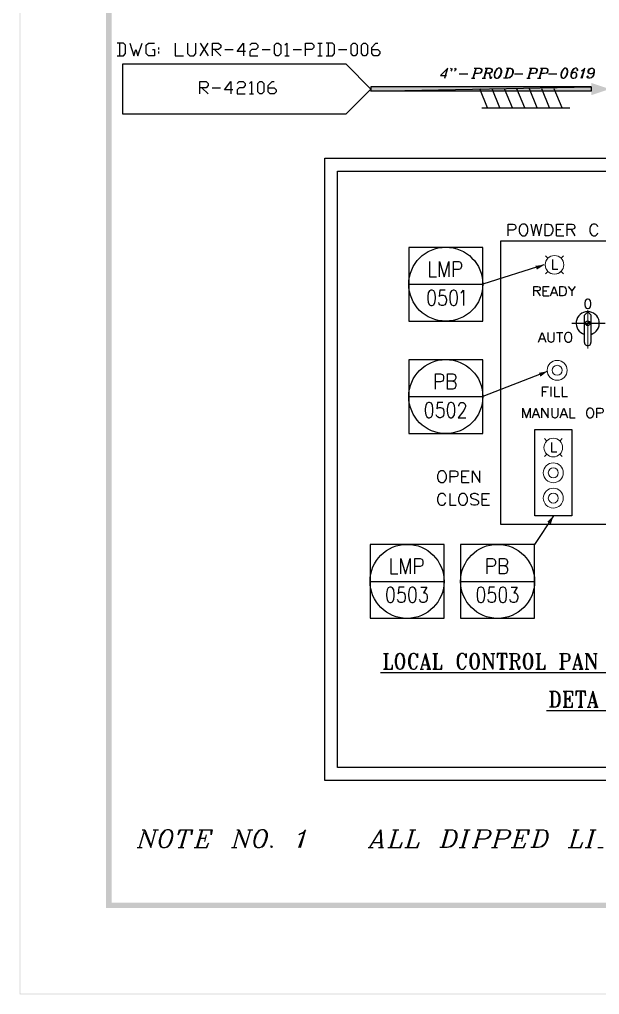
# Model space of a CAD drawing. Header units: inches. Extents: x 1 to 908, y 1 to 642.
# Drawn here: x 0.8 to 140.9, y 0.5 to 236.4 of the extents above; entities that cross this region are included whole.
import ezdxf

# ---------------------------------------------------------------- set-up
doc = ezdxf.new("R2010")
doc.units = ezdxf.units.IN
doc.header["$MEASUREMENT"] = 0
doc.layers.add('PDF_Geometry', color=7, linetype='Continuous')
doc.layers.add('PDF_Solid Fills', color=30, linetype='Continuous')

msp = doc.modelspace()

# ---------------------------------------------------------------- hatches: boundary and pattern name
at = {"layer": 'PDF_Solid Fills', "transparency": 33554559}
h = msp.add_hatch(color=7, dxfattribs=at)
h.paths.add_polyline_path([(0.96, 0.73), (0.96, 641.95), (0.77, 0.54)])
h.paths.add_polyline_path([(0.96, 641.95), (0.77, 0.54), (0.77, 642.15)])
h = msp.add_hatch(color=7, dxfattribs=at)
h.paths.add_polyline_path([(886.53, 21.48), (886.53, 22.77), (21.7, 21.48)])
h.paths.add_polyline_path([(886.53, 22.77), (21.7, 21.48), (23, 22.77)])
h.paths.add_polyline_path([(21.7, 21.48), (23, 22.77), (21.7, 621.21)])
h.paths.add_polyline_path([(23, 22.77), (21.7, 621.21), (23, 619.92)])
h.paths.add_polyline_path([(21.7, 621.21), (23, 619.92), (887.18, 621.21)])
h.paths.add_polyline_path([(23, 619.92), (887.18, 621.21), (885.89, 619.92)])
h.paths.add_polyline_path([(887.18, 621.21), (885.89, 619.92), (887.18, 22.12)])
h.paths.add_polyline_path([(885.89, 619.92), (887.18, 22.12), (885.89, 22.12)])
h = msp.add_hatch(color=256, dxfattribs=at)
h.paths.add_polyline_path([(85.68, 220.07), (85.68, 219.07), (138.94, 220.07)])
h.paths.add_polyline_path([(85.68, 219.07), (138.94, 220.07), (138.94, 219.07)])
h = msp.add_hatch(color=7, dxfattribs=at)
h.paths.add_polyline_path([(907.93, 0.73), (0.96, 0.73), (908.12, 0.54)])
h.paths.add_polyline_path([(0.96, 0.73), (908.12, 0.54), (0.77, 0.54)])

# ---------------------------------------------------------------- linework, layer by layer
at = {"layer": 'PDF_Geometry', "lineweight": 25}
for points in [[(24.39, 227.61), (25.88, 227.61), (26.4, 228.13), (26.4, 230.14), (25.88, 230.62), (24.39, 230.62)], [(24.91, 230.62), (24.91, 227.61)], [(27.4, 230.62), (28.4, 227.61), (28.89, 229.13), (29.4, 227.61), (30.38, 230.62)], [(32.9, 229.13), (33.39, 229.13), (33.39, 227.61), (31.9, 227.61), (31.38, 228.13), (31.38, 230.14), (31.9, 230.62), (33.39, 230.62)], [(34.39, 229.62), (34.39, 229.13)], [(38.4, 230.62), (38.4, 227.61), (40.41, 227.61)], [(41.38, 230.62), (41.38, 228.13), (41.9, 227.61), (42.9, 227.61), (43.38, 228.13), (43.38, 230.62)], [(44.39, 227.61), (46.39, 230.62)], [(44.39, 230.62), (46.39, 227.61)], [(47.4, 227.61), (47.4, 230.62), (48.89, 230.62), (49.4, 230.14), (49.4, 229.62), (48.89, 229.13), (47.4, 229.13)], [(47.88, 229.13), (49.4, 227.61)], [(50.41, 229.13), (52.38, 229.13)], [(55.39, 228.62), (53.38, 228.62), (54.9, 230.62), (54.9, 227.61)], [(56.39, 230.14), (56.88, 230.62), (57.88, 230.62), (58.4, 230.14), (58.4, 229.62), (57.88, 229.13), (56.88, 229.13), (56.39, 228.62), (56.39, 227.61), (58.4, 227.61)], [(59.4, 229.13), (61.38, 229.13)], [(62.9, 227.61), (62.38, 228.13), (62.38, 230.14), (62.9, 230.62), (63.38, 230.62), (63.9, 230.14), (63.9, 228.13), (63.38, 227.61), (62.9, 227.61)], [(64.9, 230.14), (65.39, 230.62), (65.39, 227.61)], [(66.88, 229.13), (68.88, 229.13)], [(69.89, 227.61), (69.89, 230.62), (71.38, 230.62), (71.89, 230.14), (71.89, 229.62), (71.38, 229.13), (69.89, 229.13)], [(72.9, 230.62), (73.9, 230.62)], [(73.38, 230.62), (73.38, 227.61)], [(74.9, 227.61), (76.39, 227.61), (76.88, 228.13), (76.88, 230.14), (76.39, 230.62), (74.9, 230.62)], [(75.39, 230.62), (75.39, 227.61)], [(77.88, 229.13), (79.89, 229.13)], [(81.41, 227.61), (80.89, 228.13), (80.89, 230.14), (81.41, 230.62), (81.89, 230.62), (82.38, 230.14), (82.38, 228.13), (81.89, 227.61), (81.41, 227.61)], [(83.9, 227.61), (83.38, 228.13), (83.38, 230.14), (83.9, 230.62), (84.39, 230.62), (84.9, 230.14), (84.9, 228.13), (84.39, 227.61), (83.9, 227.61)], [(85.91, 229.13), (87.39, 229.13), (87.88, 228.62), (87.88, 228.13), (87.39, 227.61), (86.39, 227.61), (85.91, 228.13), (85.91, 229.62), (86.88, 230.62), (87.39, 230.62)], [(34.39, 228.62), (34.39, 228.13)], [(64.9, 227.61), (65.91, 227.61)], [(72.9, 227.61), (73.9, 227.61)], [(103.57, 222.18), (104.25, 224.57), (102.54, 222.86), (103.93, 222.86)], [(104.16, 224.44), (103.48, 222.18)], [(105.29, 224.34), (104.97, 224.34), (105.19, 224.57), (105.29, 224.34), (105.19, 224.12), (104.97, 223.89)], [(106.23, 224.34), (105.87, 224.34), (106.1, 224.57), (106.23, 224.34), (106.1, 224.12), (105.87, 223.89)], [(111.02, 224.57), (110.34, 222.18)], [(111.11, 224.57), (110.44, 222.18)], [(110.66, 224.57), (112.05, 224.57), (112.38, 224.44), (112.51, 224.21), (112.51, 223.99), (112.38, 223.66), (112.15, 223.44), (111.7, 223.31), (110.79, 223.31)], [(112.05, 224.57), (112.28, 224.44), (112.38, 224.21), (112.38, 223.99), (112.28, 223.66), (112.05, 223.44), (111.7, 223.31)], [(113.64, 224.57), (112.96, 222.18)], [(113.77, 224.57), (113.06, 222.18)], [(113.28, 224.57), (114.54, 224.57), (114.9, 224.44), (115, 224.21), (115, 223.99), (114.9, 223.66), (114.77, 223.53), (114.45, 223.44), (113.41, 223.44)], [(114.54, 224.57), (114.77, 224.44), (114.9, 224.21), (114.9, 223.99), (114.77, 223.66), (114.67, 223.53), (114.45, 223.44)], [(116.49, 224.57), (116.16, 224.44), (115.94, 224.21), (115.71, 223.89), (115.58, 223.53), (115.48, 223.08), (115.48, 222.73), (115.58, 222.4), (115.71, 222.27), (115.94, 222.18), (116.26, 222.18), (116.62, 222.27), (116.84, 222.5), (117.07, 222.86), (117.2, 223.21), (117.3, 223.66), (117.3, 223.99), (117.2, 224.34), (117.07, 224.44), (116.84, 224.57), (116.49, 224.57), (116.26, 224.44), (116.03, 224.21), (115.81, 223.89), (115.71, 223.53), (115.58, 223.08), (115.58, 222.73), (115.71, 222.4), (115.94, 222.18)], [(116.26, 222.18), (116.49, 222.27), (116.71, 222.5), (116.94, 222.86), (117.07, 223.21), (117.2, 223.66), (117.2, 223.99), (117.07, 224.34), (116.84, 224.57)], [(118.43, 224.57), (119.46, 224.57), (119.82, 224.44), (119.92, 224.34), (120.05, 223.99), (120.05, 223.53), (119.92, 223.08), (119.69, 222.63), (119.46, 222.4), (119.24, 222.27), (118.78, 222.18), (117.75, 222.18)], [(118.78, 224.57), (118.1, 222.18)], [(118.91, 224.57), (118.2, 222.18)], [(119.46, 224.57), (119.69, 224.44), (119.82, 224.34), (119.92, 223.99), (119.92, 223.53), (119.82, 223.08), (119.59, 222.63), (119.37, 222.4), (119.14, 222.27), (118.78, 222.18)], [(124.38, 224.57), (123.7, 222.18)], [(124.51, 224.57), (123.8, 222.18)], [(124.03, 224.57), (125.42, 224.57), (125.74, 224.44), (125.87, 224.21), (125.87, 223.99), (125.74, 223.66), (125.52, 223.44), (125.06, 223.31), (124.16, 223.31)], [(125.42, 224.57), (125.64, 224.44), (125.74, 224.21), (125.74, 223.99), (125.64, 223.66), (125.42, 223.44), (125.06, 223.31)], [(127, 224.57), (126.32, 222.18)], [(127.13, 224.57), (126.45, 222.18)], [(126.68, 224.57), (128.04, 224.57), (128.4, 224.44), (128.49, 224.21), (128.49, 223.99), (128.4, 223.66), (128.17, 223.44), (127.68, 223.31), (126.78, 223.31)], [(128.04, 224.57), (128.27, 224.44), (128.4, 224.21), (128.4, 223.99), (128.27, 223.66), (128.04, 223.44), (127.68, 223.31)], [(132.6, 224.57), (132.28, 224.44), (132.05, 224.21), (131.83, 223.89), (131.7, 223.53), (131.6, 223.08), (131.6, 222.73), (131.7, 222.4), (131.83, 222.27), (132.05, 222.18), (132.28, 222.18), (132.6, 222.27), (132.83, 222.5), (133.06, 222.86), (133.18, 223.21), (133.31, 223.66), (133.31, 223.99), (133.18, 224.34), (133.06, 224.44), (132.83, 224.57), (132.6, 224.57), (132.38, 224.44), (132.15, 224.21), (131.92, 223.89), (131.83, 223.53), (131.7, 223.08), (131.7, 222.73), (131.83, 222.4), (132.05, 222.18)], [(132.28, 222.18), (132.51, 222.27), (132.73, 222.5), (132.96, 222.86), (133.06, 223.21), (133.18, 223.66), (133.18, 223.99), (133.06, 224.34), (132.83, 224.57)], [(135.58, 224.21), (135.48, 224.12), (135.58, 223.99), (135.71, 224.12), (135.71, 224.21), (135.58, 224.44), (135.35, 224.57), (135.03, 224.57), (134.67, 224.44), (134.45, 224.21), (134.22, 223.89), (134.09, 223.53), (133.99, 223.08), (133.99, 222.63), (134.09, 222.4), (134.22, 222.27), (134.45, 222.18), (134.77, 222.18), (135.13, 222.27), (135.35, 222.5), (135.48, 222.73), (135.48, 223.08), (135.35, 223.31), (135.26, 223.44), (135.03, 223.53), (134.67, 223.53), (134.45, 223.44), (134.22, 223.21), (134.09, 222.95)], [(135.03, 224.57), (134.77, 224.44), (134.54, 224.21), (134.32, 223.89), (134.22, 223.53), (134.09, 223.08), (134.09, 222.5), (134.22, 222.27)], [(136.49, 222.18), (137.42, 224.57)], [(136.71, 222.18), (137.42, 224.57), (137.07, 224.21), (136.71, 223.99), (136.49, 223.89)], [(137.2, 224.12), (136.61, 222.18)], [(137.29, 224.21), (136.84, 223.99)], [(139.59, 223.76), (139.46, 223.53), (139.24, 223.31), (139.01, 223.21), (138.69, 223.21), (138.43, 223.31), (138.33, 223.44), (138.2, 223.66), (138.2, 223.99), (138.33, 224.21), (138.56, 224.44), (138.91, 224.57), (139.24, 224.57), (139.46, 224.44), (139.59, 224.34), (139.69, 224.12), (139.69, 223.66), (139.59, 223.21), (139.46, 222.86), (139.24, 222.5), (139.01, 222.27), (138.69, 222.18), (138.33, 222.18), (138.1, 222.27), (137.97, 222.5), (137.97, 222.63), (138.1, 222.73), (138.2, 222.63), (138.1, 222.5)], [(138.43, 223.31), (138.33, 223.53), (138.33, 223.99), (138.43, 224.21), (138.69, 224.44), (138.91, 224.57)], [(139.46, 224.44), (139.59, 224.21), (139.59, 223.66), (139.46, 223.21), (139.37, 222.86), (139.14, 222.5), (138.91, 222.27)], [(107.01, 223.21), (109.08, 223.21)], [(109.98, 222.18), (110.79, 222.18)], [(112.6, 222.18), (113.41, 222.18)], [(113.99, 223.44), (114.22, 223.31), (114.32, 223.21), (114.45, 222.27), (114.54, 222.18), (114.77, 222.18), (114.9, 222.4), (114.9, 222.5)], [(114.32, 223.21), (114.54, 222.4), (114.67, 222.27), (114.77, 222.27), (114.9, 222.4)], [(120.37, 223.21), (122.44, 223.21)], [(123.35, 222.18), (124.16, 222.18)], [(125.97, 222.18), (126.78, 222.18)], [(128.62, 223.21), (130.66, 223.21)], [(134.77, 222.18), (135.03, 222.27), (135.26, 222.5), (135.35, 222.73), (135.35, 223.21)], [(44.32, 218.39), (44.32, 221.4), (45.84, 221.4), (46.33, 220.88), (46.33, 220.4), (45.84, 219.88), (44.32, 219.88)], [(44.84, 219.88), (46.33, 218.39)], [(47.33, 219.88), (49.34, 219.88)], [(52.35, 219.39), (50.34, 219.39), (51.83, 221.4), (51.83, 218.39)], [(53.35, 220.88), (53.84, 221.4), (54.84, 221.4), (55.33, 220.88), (55.33, 220.4), (54.84, 219.88), (53.84, 219.88), (53.35, 219.39), (53.35, 218.39), (55.33, 218.39)], [(56.33, 220.88), (56.85, 221.4), (56.85, 218.39)], [(58.85, 218.39), (58.33, 218.87), (58.33, 220.88), (58.85, 221.4), (59.34, 221.4), (59.82, 220.88), (59.82, 218.87), (59.34, 218.39), (58.85, 218.39)], [(60.83, 219.88), (62.35, 219.88), (62.83, 219.39), (62.83, 218.87), (62.35, 218.39), (61.34, 218.39), (60.83, 218.87), (60.83, 220.4), (61.83, 221.4), (62.35, 221.4)], [(56.33, 218.39), (57.33, 218.39)], [(74.55, 202.86), (203.08, 202.86), (203.08, 52.28), (74.55, 52.28), (74.55, 202.86)], [(199.98, 199.69), (199.98, 55.45), (77.65, 55.45), (77.65, 199.69), (199.98, 199.69)], [(118.85, 184.09), (118.85, 186.9), (120.05, 186.9), (120.43, 186.77), (120.56, 186.64), (120.73, 186.35), (120.73, 185.96), (120.56, 185.71), (120.43, 185.58), (120.05, 185.45), (118.85, 185.45)], [(122.31, 186.9), (122.05, 186.77), (121.79, 186.51), (121.63, 186.22), (121.5, 185.84), (121.5, 185.16), (121.63, 184.77), (121.79, 184.51), (122.05, 184.25), (122.31, 184.09), (122.86, 184.09), (123.12, 184.25), (123.38, 184.51), (123.51, 184.77), (123.64, 185.16), (123.64, 185.84), (123.51, 186.22), (123.38, 186.51), (123.12, 186.77), (122.86, 186.9), (122.31, 186.9)], [(124.32, 186.9), (124.97, 184.09), (125.64, 186.9), (126.32, 184.09), (126.97, 186.9)], [(127.78, 184.09), (127.78, 186.9), (128.72, 186.9), (129.11, 186.77), (129.37, 186.51), (129.53, 186.22), (129.66, 185.84), (129.66, 185.16), (129.53, 184.77), (129.37, 184.51), (129.11, 184.25), (128.72, 184.09), (127.78, 184.09)], [(130.56, 184.09), (130.56, 186.9), (132.31, 186.9)], [(133.12, 184.09), (133.12, 186.9), (134.32, 186.9), (134.71, 186.77), (134.84, 186.64), (134.96, 186.35), (134.96, 186.09), (134.84, 185.84), (134.71, 185.71), (134.32, 185.58), (133.12, 185.58)], [(140.56, 186.22), (140.43, 186.51), (140.17, 186.77), (139.92, 186.9), (139.37, 186.9), (139.11, 186.77), (138.85, 186.51), (138.72, 186.22), (138.59, 185.84), (138.59, 185.16), (138.72, 184.77), (138.85, 184.51), (139.11, 184.25), (139.37, 184.09), (139.92, 184.09), (140.17, 184.25), (140.43, 184.51), (140.56, 184.77)], [(130.56, 185.58), (131.63, 185.58)], [(130.56, 184.09), (132.31, 184.09)], [(134.06, 185.58), (134.96, 184.09)], [(117.04, 114.32), (159.14, 114.32), (159.14, 182.79), (117.04, 182.79), (117.04, 114.32)], [(99.89, 177.84), (99.89, 174.15), (101.57, 174.15)], [(102.28, 174.15), (102.28, 177.84), (103.38, 174.15), (104.51, 177.84), (104.51, 174.15)], [(105.65, 174.15), (105.65, 177.84), (106.91, 177.84), (107.33, 177.68), (107.46, 177.49), (107.62, 177.13), (107.62, 176.61), (107.46, 176.26), (107.33, 176.09), (106.91, 175.9), (105.65, 175.9)], [(127.52, 177), (112.73, 172.34)], [(129.59, 178.3), (129.59, 176), (130.89, 176)], [(100.21, 170.95), (99.82, 170.76), (99.56, 170.24), (99.43, 169.36), (99.43, 168.81), (99.56, 167.94), (99.82, 167.39), (100.21, 167.23), (100.5, 167.23), (100.89, 167.39), (101.15, 167.94), (101.28, 168.81), (101.28, 169.36), (101.15, 170.24), (100.89, 170.76), (100.5, 170.95), (100.21, 170.95)], [(103.67, 170.95), (102.35, 170.95), (102.22, 169.36), (102.35, 169.53), (102.73, 169.72), (103.15, 169.72), (103.54, 169.53), (103.8, 169.17), (103.93, 168.65), (103.93, 168.3), (103.8, 167.75), (103.54, 167.39), (103.15, 167.23), (102.73, 167.23), (102.35, 167.39), (102.22, 167.58), (102.09, 167.94)], [(105.55, 170.95), (105.13, 170.76), (104.87, 170.24), (104.74, 169.36), (104.74, 168.81), (104.87, 167.94), (105.13, 167.39), (105.55, 167.23), (105.81, 167.23), (106.2, 167.39), (106.45, 167.94), (106.58, 168.81), (106.58, 169.36), (106.45, 170.24), (106.2, 170.76), (105.81, 170.95), (105.55, 170.95)], [(107.39, 170.24), (107.65, 170.4), (108.07, 170.95), (108.07, 167.23)], [(125.06, 169.53), (125.06, 171.82), (126.03, 171.82), (126.36, 171.73), (126.49, 171.6), (126.58, 171.4), (126.58, 171.18), (126.49, 170.95), (126.36, 170.85), (126.03, 170.72), (125.06, 170.72)], [(125.81, 170.72), (126.58, 169.53)], [(127.36, 169.53), (127.36, 171.82), (128.75, 171.82)], [(127.36, 170.72), (128.2, 170.72)], [(129.07, 169.53), (129.95, 171.82), (130.82, 169.53)], [(129.4, 170.3), (130.5, 170.3)], [(131.37, 169.53), (131.37, 171.82), (132.15, 171.82), (132.47, 171.73), (132.67, 171.5), (132.8, 171.27), (132.89, 170.95), (132.89, 170.4), (132.8, 170.08), (132.67, 169.85), (132.47, 169.65), (132.15, 169.53), (131.37, 169.53)], [(133.35, 171.82), (134.22, 170.72), (134.22, 169.53)], [(135.06, 171.82), (134.22, 170.72)], [(127.36, 169.53), (128.75, 169.53)], [(138.01, 168.72), (137.68, 168.62), (137.46, 168.3), (137.36, 167.75), (137.36, 167.42), (137.46, 166.87), (137.68, 166.55), (138.01, 166.45), (138.23, 166.45), (138.56, 166.55), (138.78, 166.87), (138.88, 167.42), (138.88, 167.75), (138.78, 168.3), (138.56, 168.62), (138.23, 168.72), (138.01, 168.72)], [(137.29, 164.87), (138.1, 165.67), (138.91, 164.87)], [(137.29, 158.26), (137.29, 164.87)], [(137.65, 162.54), (138.46, 163.31)], [(137.78, 162.44), (138.56, 163.22)], [(138.91, 158.26), (138.91, 164.87)], [(126.19, 158.36), (127.07, 160.66), (127.94, 158.36)], [(128.49, 160.66), (128.49, 159.01), (128.59, 158.68), (128.82, 158.49), (129.14, 158.36), (129.37, 158.36), (129.69, 158.49), (129.92, 158.68), (130.01, 159.01), (130.01, 160.66)], [(130.56, 160.66), (132.08, 160.66)], [(131.31, 160.66), (131.31, 158.36)], [(133.18, 160.66), (132.96, 160.56), (132.73, 160.34), (132.63, 160.11), (132.51, 159.78), (132.51, 159.23), (132.63, 158.91), (132.73, 158.68), (132.96, 158.49), (133.18, 158.36), (133.61, 158.36), (133.83, 158.49), (134.06, 158.68), (134.16, 158.91), (134.25, 159.23), (134.25, 159.78), (134.16, 160.11), (134.06, 160.34), (133.83, 160.56), (133.61, 160.66), (133.18, 160.66)], [(126.52, 159.14), (127.62, 159.14)], [(128.3, 151.27), (112.73, 145.16)], [(101.28, 146.97), (101.28, 150.66), (102.54, 150.66), (102.96, 150.5), (103.12, 150.34), (103.25, 149.98), (103.25, 149.43), (103.12, 149.11), (102.96, 148.91), (102.54, 148.75), (101.28, 148.75)], [(105.52, 148.91), (105.94, 148.75), (106.07, 148.56), (106.2, 148.2), (106.2, 147.68), (106.07, 147.33), (105.94, 147.16), (105.52, 146.97), (104.22, 146.97), (104.22, 150.66), (105.52, 150.66), (105.94, 150.5), (106.07, 150.34), (106.2, 149.98), (106.2, 149.62), (106.07, 149.27), (105.94, 149.11), (105.52, 148.91), (104.22, 148.91)], [(127.2, 145.22), (127.2, 147.52), (128.62, 147.52)], [(127.2, 146.42), (128.07, 146.42)], [(129.17, 147.52), (129.17, 145.22)], [(130.05, 147.52), (130.05, 145.22), (131.34, 145.22)], [(131.89, 147.52), (131.89, 145.22), (133.18, 145.22)], [(99.63, 143.77), (99.24, 143.6), (98.95, 143.05), (98.82, 142.18), (98.82, 141.66), (98.95, 140.76), (99.24, 140.24), (99.63, 140.04), (99.89, 140.04), (100.31, 140.24), (100.57, 140.76), (100.69, 141.66), (100.69, 142.18), (100.57, 143.05), (100.31, 143.6), (99.89, 143.77), (99.63, 143.77)], [(103.09, 143.77), (101.76, 143.77), (101.63, 142.18), (101.76, 142.34), (102.15, 142.54), (102.54, 142.54), (102.96, 142.34), (103.22, 142.02), (103.35, 141.47), (103.35, 141.11), (103.22, 140.6), (102.96, 140.24), (102.54, 140.04), (102.15, 140.04), (101.76, 140.24), (101.63, 140.4), (101.47, 140.76)], [(104.93, 143.77), (104.55, 143.6), (104.29, 143.05), (104.16, 142.18), (104.16, 141.66), (104.29, 140.76), (104.55, 140.24), (104.93, 140.04), (105.19, 140.04), (105.61, 140.24), (105.87, 140.76), (106, 141.66), (106, 142.18), (105.87, 143.05), (105.61, 143.6), (105.19, 143.77), (104.93, 143.77)], [(106.94, 142.89), (106.94, 143.05), (107.07, 143.41), (107.2, 143.6), (107.46, 143.77), (108.01, 143.77), (108.27, 143.6), (108.4, 143.41), (108.53, 143.05), (108.53, 142.7), (108.4, 142.34), (108.14, 141.82), (106.81, 140.04), (108.66, 140.04)], [(122.44, 140.04), (122.44, 142.34), (123.31, 140.04), (124.19, 142.34), (124.19, 140.04)], [(124.74, 140.04), (125.58, 142.34), (126.45, 140.04)], [(127, 140.04), (127, 142.34), (128.52, 140.04), (128.52, 142.34)], [(129.4, 142.34), (129.4, 140.69), (129.53, 140.37), (129.72, 140.17), (130.05, 140.04), (130.27, 140.04), (130.6, 140.17), (130.82, 140.37), (130.92, 140.69), (130.92, 142.34)], [(131.47, 140.04), (132.34, 142.34), (133.22, 140.04)], [(133.77, 142.34), (133.77, 140.04), (135.06, 140.04)], [(138.46, 142.34), (138.23, 142.25), (138.01, 142.02), (137.91, 141.79), (137.78, 141.47), (137.78, 140.92), (137.91, 140.6), (138.01, 140.37), (138.23, 140.17), (138.46, 140.04), (138.88, 140.04), (139.11, 140.17), (139.33, 140.37), (139.43, 140.6), (139.53, 140.92), (139.53, 141.47), (139.43, 141.79), (139.33, 142.02), (139.11, 142.25), (138.88, 142.34), (138.46, 142.34)], [(140.3, 140.04), (140.3, 142.34), (141.27, 142.34), (141.6, 142.25), (141.73, 142.12), (141.82, 141.89), (141.82, 141.57), (141.73, 141.37), (141.6, 141.24), (141.27, 141.15), (140.3, 141.15)], [(125.06, 140.82), (126.13, 140.82)], [(131.79, 140.82), (132.89, 140.82)], [(125.32, 137.23), (134.25, 137.23), (134.25, 116.32), (125.32, 116.32), (125.32, 137.23)], [(129.3, 134.09), (129.3, 131.79), (130.6, 131.79)], [(102.6, 127.2), (102.35, 127.07), (102.05, 126.81), (101.92, 126.52), (101.8, 126.13), (101.8, 125.45), (101.92, 125.06), (102.05, 124.8), (102.35, 124.54), (102.6, 124.38), (103.12, 124.38), (103.38, 124.54), (103.67, 124.8), (103.8, 125.06), (103.93, 125.45), (103.93, 126.13), (103.8, 126.52), (103.67, 126.81), (103.38, 127.07), (103.12, 127.2), (102.6, 127.2)], [(104.87, 124.38), (104.87, 127.2), (106.07, 127.2), (106.45, 127.07), (106.58, 126.94), (106.71, 126.68), (106.71, 126.26), (106.58, 126), (106.45, 125.87), (106.07, 125.74), (104.87, 125.74)], [(107.65, 124.38), (107.65, 127.2), (109.4, 127.2)], [(107.65, 125.87), (108.72, 125.87)], [(110.21, 124.38), (110.21, 127.2), (112.05, 124.38), (112.05, 127.2)], [(107.65, 124.38), (109.4, 124.38)], [(103.8, 121.02), (103.67, 121.31), (103.38, 121.57), (103.12, 121.7), (102.6, 121.7), (102.35, 121.57), (102.05, 121.31), (101.92, 121.02), (101.8, 120.63), (101.8, 119.95), (101.92, 119.56), (102.05, 119.3), (102.35, 119.01), (102.6, 118.88), (103.12, 118.88), (103.38, 119.01), (103.67, 119.3), (103.8, 119.56)], [(104.74, 121.7), (104.74, 118.88), (106.33, 118.88)], [(107.65, 121.7), (107.39, 121.57), (107.13, 121.31), (107.01, 121.02), (106.88, 120.63), (106.88, 119.95), (107.01, 119.56), (107.13, 119.3), (107.39, 119.01), (107.65, 118.88), (108.2, 118.88), (108.46, 119.01), (108.72, 119.3), (108.85, 119.56), (109.01, 119.95), (109.01, 120.63), (108.85, 121.02), (108.72, 121.31), (108.46, 121.57), (108.2, 121.7), (107.65, 121.7)], [(111.66, 121.31), (111.41, 121.57), (110.99, 121.7), (110.47, 121.7), (110.05, 121.57), (109.79, 121.31), (109.79, 121.02), (109.92, 120.76), (110.05, 120.63), (110.34, 120.5), (111.11, 120.24), (111.41, 120.08), (111.54, 119.95), (111.66, 119.69), (111.66, 119.3), (111.41, 119.01), (110.99, 118.88), (110.47, 118.88), (110.05, 119.01), (109.79, 119.3)], [(112.6, 118.88), (112.6, 121.7), (114.32, 121.7)], [(112.6, 120.37), (113.67, 120.37)], [(112.6, 118.88), (114.32, 118.88)], [(129.79, 116.32), (125.26, 109.4)], [(90.53, 106), (90.53, 102.31), (92.22, 102.31)], [(92.93, 102.31), (92.93, 106), (94.06, 102.31), (95.16, 106), (95.16, 102.31)], [(96.29, 102.31), (96.29, 106), (97.56, 106), (97.98, 105.81), (98.14, 105.65), (98.27, 105.29), (98.27, 104.77), (98.14, 104.42), (97.98, 104.22), (97.56, 104.06), (96.29, 104.06)], [(113.8, 102.31), (113.8, 106), (115.06, 106), (115.48, 105.81), (115.61, 105.65), (115.77, 105.29), (115.77, 104.77), (115.61, 104.42), (115.48, 104.22), (115.06, 104.06), (113.8, 104.06)], [(118.01, 104.22), (118.43, 104.06), (118.56, 103.9), (118.72, 103.54), (118.72, 102.99), (118.56, 102.67), (118.43, 102.47), (118.01, 102.31), (116.75, 102.31), (116.75, 106), (118.01, 106), (118.43, 105.81), (118.56, 105.65), (118.72, 105.29), (118.72, 104.93), (118.56, 104.58), (118.43, 104.42), (118.01, 104.22), (116.75, 104.22)], [(90.27, 99.08), (89.89, 98.91), (89.63, 98.4), (89.5, 97.49), (89.5, 96.97), (89.63, 96.07), (89.89, 95.55), (90.27, 95.39), (90.57, 95.39), (90.95, 95.55), (91.21, 96.07), (91.34, 96.97), (91.34, 97.49), (91.21, 98.4), (90.95, 98.91), (90.57, 99.08), (90.27, 99.08)], [(93.74, 99.08), (92.41, 99.08), (92.28, 97.49), (92.41, 97.69), (92.8, 97.85), (93.22, 97.85), (93.61, 97.69), (93.87, 97.33), (94, 96.78), (94, 96.42), (93.87, 95.91), (93.61, 95.55), (93.22, 95.39), (92.8, 95.39), (92.41, 95.55), (92.28, 95.74), (92.15, 96.07)], [(95.58, 99.08), (95.19, 98.91), (94.93, 98.4), (94.81, 97.49), (94.81, 96.97), (94.93, 96.07), (95.19, 95.55), (95.58, 95.39), (95.87, 95.39), (96.26, 95.55), (96.52, 96.07), (96.65, 96.97), (96.65, 97.49), (96.52, 98.4), (96.26, 98.91), (95.87, 99.08), (95.58, 99.08)], [(97.72, 99.08), (99.17, 99.08), (98.4, 97.69), (98.79, 97.69), (99.04, 97.49), (99.17, 97.33), (99.3, 96.78), (99.3, 96.42), (99.17, 95.91), (98.91, 95.55), (98.53, 95.39), (98.11, 95.39), (97.72, 95.55), (97.59, 95.74), (97.46, 96.07)], [(112.15, 99.08), (111.73, 98.91), (111.47, 98.4), (111.34, 97.49), (111.34, 96.97), (111.47, 96.07), (111.73, 95.55), (112.15, 95.39), (112.41, 95.39), (112.8, 95.55), (113.06, 96.07), (113.19, 96.97), (113.19, 97.49), (113.06, 98.4), (112.8, 98.91), (112.41, 99.08), (112.15, 99.08)], [(115.58, 99.08), (114.25, 99.08), (114.12, 97.49), (114.25, 97.69), (114.64, 97.85), (115.06, 97.85), (115.45, 97.69), (115.71, 97.33), (115.84, 96.78), (115.84, 96.42), (115.71, 95.91), (115.45, 95.55), (115.06, 95.39), (114.64, 95.39), (114.25, 95.55), (114.12, 95.74), (113.99, 96.07)], [(117.46, 99.08), (117.04, 98.91), (116.78, 98.4), (116.65, 97.49), (116.65, 96.97), (116.78, 96.07), (117.04, 95.55), (117.46, 95.39), (117.72, 95.39), (118.1, 95.55), (118.36, 96.07), (118.49, 96.97), (118.49, 97.49), (118.36, 98.4), (118.1, 98.91), (117.72, 99.08), (117.46, 99.08)], [(119.56, 99.08), (121.02, 99.08), (120.24, 97.69), (120.63, 97.69), (120.89, 97.49), (121.02, 97.33), (121.18, 96.78), (121.18, 96.42), (121.02, 95.91), (120.76, 95.55), (120.37, 95.39), (119.98, 95.39), (119.56, 95.55), (119.43, 95.74), (119.3, 96.07)], [(88.75, 83.06), (89.92, 83.06)], [(88.92, 83.06), (89.21, 82.9)], [(89.05, 83.06), (89.21, 82.7)], [(89.21, 83.06), (89.21, 79.21)], [(89.34, 82.9), (89.34, 79.4)], [(89.5, 83.06), (89.5, 79.21)], [(89.63, 83.06), (89.5, 82.7)], [(89.79, 83.06), (89.5, 82.9)], [(92.57, 83.06), (92.12, 82.9), (91.83, 82.51), (91.7, 82.15), (91.54, 81.41), (91.54, 80.86), (91.7, 80.15), (91.83, 79.76), (92.12, 79.4), (92.57, 79.21), (92.86, 79.21), (93.32, 79.4), (93.61, 79.76), (93.74, 80.15), (93.9, 80.86), (93.9, 81.41), (93.74, 82.15), (93.61, 82.51), (93.32, 82.9), (92.86, 83.06), (92.57, 83.06)], [(92.57, 83.06), (92.28, 82.9), (91.99, 82.35), (91.83, 81.6), (91.83, 80.7), (91.99, 79.95), (92.28, 79.4), (92.57, 79.21)], [(92.86, 79.21), (93.15, 79.4), (93.45, 79.95), (93.61, 80.7), (93.61, 81.6), (93.45, 82.35), (93.15, 82.9), (92.86, 83.06)], [(96.81, 82.51), (96.97, 83.06), (96.97, 81.96), (96.81, 82.51), (96.52, 82.9), (96.23, 83.06), (95.81, 83.06), (95.36, 82.9), (95.06, 82.51), (94.93, 82.15), (94.77, 81.6), (94.77, 80.7), (94.93, 80.15), (95.06, 79.76), (95.36, 79.4), (95.81, 79.21), (96.23, 79.21), (96.52, 79.4), (96.81, 79.76), (96.97, 80.15)], [(95.81, 83.06), (95.52, 82.9), (95.23, 82.35), (95.06, 81.6), (95.06, 80.7), (95.23, 79.95), (95.52, 79.4), (95.81, 79.21)], [(98.88, 83.06), (97.85, 79.4)], [(98.88, 83.06), (99.92, 79.21)], [(100.63, 83.06), (101.83, 83.06)], [(100.79, 83.06), (101.08, 82.9)], [(100.92, 83.06), (101.08, 82.7)], [(101.08, 83.06), (101.08, 79.21)], [(101.21, 82.9), (101.21, 79.4)], [(101.37, 83.06), (101.37, 79.21)], [(101.5, 83.06), (101.37, 82.7)], [(101.67, 83.06), (101.37, 82.9)], [(108.56, 82.51), (108.72, 83.06), (108.72, 81.96), (108.56, 82.51), (108.27, 82.9), (107.98, 83.06), (107.52, 83.06), (107.1, 82.9), (106.81, 82.51), (106.65, 82.15), (106.52, 81.6), (106.52, 80.7), (106.65, 80.15), (106.81, 79.76), (107.1, 79.4), (107.52, 79.21), (107.98, 79.21), (108.27, 79.4), (108.56, 79.76), (108.72, 80.15)], [(107.52, 83.06), (107.23, 82.9), (106.94, 82.35), (106.81, 81.6), (106.81, 80.7), (106.94, 79.95), (107.23, 79.4), (107.52, 79.21)], [(110.6, 83.06), (110.18, 82.9), (109.89, 82.51), (109.72, 82.15), (109.59, 81.41), (109.59, 80.86), (109.72, 80.15), (109.89, 79.76), (110.18, 79.4), (110.6, 79.21), (110.92, 79.21), (111.34, 79.4), (111.63, 79.76), (111.79, 80.15), (111.92, 80.86), (111.92, 81.41), (111.79, 82.15), (111.63, 82.51), (111.34, 82.9), (110.92, 83.06), (110.6, 83.06)], [(110.6, 83.06), (110.31, 82.9), (110.01, 82.35), (109.89, 81.6), (109.89, 80.7), (110.01, 79.95), (110.31, 79.4), (110.6, 79.21)], [(110.92, 79.21), (111.21, 79.4), (111.5, 79.95), (111.63, 80.7), (111.63, 81.6), (111.5, 82.35), (111.21, 82.9), (110.92, 83.06)], [(112.67, 83.06), (113.41, 83.06)], [(112.8, 83.06), (113.12, 82.9)], [(113.12, 79.4), (113.12, 83.06), (115.16, 79.21)], [(113.25, 83.06), (115, 79.76)], [(113.41, 83.06), (115.16, 79.76)], [(114.71, 83.06), (115.61, 83.06)], [(114.87, 83.06), (115.16, 82.9), (115.45, 83.06)], [(115.16, 82.9), (115.16, 79.21)], [(116.2, 83.06), (116.2, 81.96)], [(118.53, 81.96), (118.53, 83.06), (116.2, 83.06)], [(116.32, 83.06), (116.2, 81.96)], [(116.49, 83.06), (116.2, 82.51)], [(116.62, 83.06), (116.2, 82.7)], [(116.91, 83.06), (116.2, 82.9)], [(117.2, 83.06), (117.2, 79.21)], [(117.36, 82.9), (117.36, 79.4)], [(117.52, 83.06), (117.52, 79.21)], [(117.81, 83.06), (118.53, 82.9)], [(118.1, 83.06), (118.53, 82.7)], [(118.23, 83.06), (118.53, 82.51)], [(118.4, 83.06), (118.53, 81.96)], [(119.11, 83.06), (120.89, 83.06), (121.31, 82.9), (121.47, 82.7), (121.6, 82.35), (121.6, 81.96), (121.47, 81.6), (121.31, 81.41), (120.89, 81.25), (119.85, 81.25)], [(119.27, 83.06), (119.56, 82.9)], [(119.4, 83.06), (119.56, 82.7)], [(119.56, 83.06), (119.56, 79.21)], [(119.69, 82.9), (119.69, 79.4)], [(119.85, 83.06), (119.85, 79.21)], [(120.01, 83.06), (119.85, 82.7)], [(120.14, 83.06), (119.85, 82.9)], [(120.89, 83.06), (121.18, 82.9), (121.31, 82.51), (121.31, 81.8), (121.18, 81.41), (120.89, 81.25)], [(121.31, 82.7), (121.47, 82.35), (121.47, 81.96), (121.31, 81.6)], [(123.51, 83.06), (123.09, 82.9), (122.8, 82.51), (122.64, 82.15), (122.51, 81.41), (122.51, 80.86), (122.64, 80.15), (122.8, 79.76), (123.09, 79.4), (123.51, 79.21), (123.8, 79.21), (124.25, 79.4), (124.54, 79.76), (124.71, 80.15), (124.84, 80.86), (124.84, 81.41), (124.71, 82.15), (124.54, 82.51), (124.25, 82.9), (123.8, 83.06), (123.51, 83.06)], [(123.51, 83.06), (123.22, 82.9), (122.93, 82.35), (122.8, 81.6), (122.8, 80.7), (122.93, 79.95), (123.22, 79.4), (123.51, 79.21)], [(123.8, 79.21), (124.09, 79.4), (124.41, 79.95), (124.54, 80.7), (124.54, 81.6), (124.41, 82.35), (124.09, 82.9), (123.8, 83.06)], [(125.58, 83.06), (126.74, 83.06)], [(125.71, 83.06), (126, 82.9)], [(125.87, 83.06), (126, 82.7)], [(126, 83.06), (126, 79.21)], [(126.16, 82.9), (126.16, 79.4)], [(126.29, 83.06), (126.29, 79.21)], [(126.45, 83.06), (126.29, 82.7)], [(126.62, 83.06), (126.29, 82.9)], [(131.31, 83.06), (133.06, 83.06), (133.51, 82.9), (133.64, 82.7), (133.8, 82.35), (133.8, 81.8), (133.64, 81.41), (133.51, 81.25), (133.06, 81.05), (132.02, 81.05)], [(131.44, 83.06), (131.73, 82.9)], [(131.6, 83.06), (131.73, 82.7)], [(131.73, 83.06), (131.73, 79.21)], [(131.89, 82.9), (131.89, 79.4)], [(132.02, 83.06), (132.02, 79.21)], [(132.18, 83.06), (132.02, 82.7)], [(132.31, 83.06), (132.02, 82.9)], [(133.06, 83.06), (133.35, 82.9), (133.51, 82.51), (133.51, 81.6), (133.35, 81.25), (133.06, 81.05)], [(133.51, 82.7), (133.64, 82.35), (133.64, 81.8), (133.51, 81.41)], [(135.71, 83.06), (134.67, 79.4)], [(135.71, 83.06), (136.71, 79.21)], [(137.46, 83.06), (138.2, 83.06)], [(137.59, 83.06), (137.91, 82.9)], [(137.91, 79.4), (137.91, 83.06), (139.95, 79.21)], [(138.04, 83.06), (139.79, 79.76)], [(138.2, 83.06), (139.95, 79.76)], [(139.49, 83.06), (140.4, 83.06)], [(139.66, 83.06), (139.95, 82.9), (140.24, 83.06)], [(139.95, 82.9), (139.95, 79.21)], [(88.75, 79.21), (90.95, 79.21), (90.95, 80.31)], [(90.82, 79.21), (90.95, 80.31)], [(91.99, 82.51), (91.83, 82.15), (91.7, 81.6), (91.7, 80.7), (91.83, 80.15), (91.99, 79.76)], [(93.45, 79.76), (93.61, 80.15), (93.74, 80.7), (93.74, 81.6), (93.61, 82.15), (93.45, 82.51)], [(95.23, 82.51), (95.06, 82.15), (94.93, 81.6), (94.93, 80.7), (95.06, 80.15), (95.23, 79.76)], [(98.14, 80.31), (99.47, 80.31)], [(98.72, 82.51), (99.63, 79.21)], [(98.88, 82.51), (99.76, 79.21)], [(100.63, 79.21), (102.83, 79.21), (102.83, 80.31)], [(102.7, 79.21), (102.83, 80.31)], [(106.94, 82.51), (106.81, 82.15), (106.65, 81.6), (106.65, 80.7), (106.81, 80.15), (106.94, 79.76)], [(110.01, 82.51), (109.89, 82.15), (109.72, 81.6), (109.72, 80.7), (109.89, 80.15), (110.01, 79.76)], [(111.5, 79.76), (111.63, 80.15), (111.79, 80.7), (111.79, 81.6), (111.63, 82.15), (111.5, 82.51)], [(120.43, 81.25), (120.73, 81.05), (120.89, 80.7), (121.18, 79.6), (121.31, 79.21), (121.6, 79.21), (121.76, 79.6), (121.76, 79.95)], [(120.73, 81.05), (120.89, 80.86), (121.31, 79.76), (121.47, 79.6), (121.6, 79.6), (121.76, 79.76)], [(122.93, 82.51), (122.8, 82.15), (122.64, 81.6), (122.64, 80.7), (122.8, 80.15), (122.93, 79.76)], [(124.41, 79.76), (124.54, 80.15), (124.71, 80.7), (124.71, 81.6), (124.54, 82.15), (124.41, 82.51)], [(125.58, 79.21), (127.78, 79.21), (127.78, 80.31)], [(127.62, 79.21), (127.78, 80.31)], [(134.96, 80.31), (136.29, 80.31)], [(135.55, 82.51), (136.42, 79.21)], [(135.71, 82.51), (136.58, 79.21)], [(88.01, 78.43), (190.82, 78.43)], [(89.21, 79.4), (88.92, 79.21)], [(89.21, 79.6), (89.05, 79.21)], [(89.5, 79.6), (89.63, 79.21)], [(89.5, 79.4), (89.79, 79.21)], [(90.21, 79.21), (90.95, 79.4)], [(90.53, 79.21), (90.95, 79.6)], [(90.66, 79.21), (90.95, 79.76)], [(97.56, 79.21), (98.43, 79.21)], [(97.72, 79.21), (97.85, 79.4), (98.14, 79.21)], [(99.17, 79.21), (100.21, 79.21)], [(99.63, 79.4), (99.3, 79.21)], [(99.63, 79.6), (99.47, 79.21)], [(99.76, 79.6), (100.05, 79.21)], [(101.08, 79.4), (100.79, 79.21)], [(101.08, 79.6), (100.92, 79.21)], [(101.37, 79.6), (101.5, 79.21)], [(101.37, 79.4), (101.67, 79.21)], [(102.12, 79.21), (102.83, 79.4)], [(102.41, 79.21), (102.83, 79.6)], [(102.54, 79.21), (102.83, 79.76)], [(112.67, 79.21), (113.54, 79.21)], [(112.8, 79.21), (113.12, 79.4), (113.41, 79.21)], [(116.78, 79.21), (117.94, 79.21)], [(117.2, 79.4), (116.91, 79.21)], [(117.2, 79.6), (117.07, 79.21)], [(117.52, 79.6), (117.65, 79.21)], [(117.52, 79.4), (117.81, 79.21)], [(119.11, 79.21), (120.31, 79.21)], [(119.56, 79.4), (119.27, 79.21)], [(119.56, 79.6), (119.4, 79.21)], [(119.85, 79.6), (120.01, 79.21)], [(119.85, 79.4), (120.14, 79.21)], [(121.18, 79.95), (121.31, 79.6), (121.47, 79.4), (121.6, 79.4)], [(126, 79.4), (125.71, 79.21)], [(126, 79.6), (125.87, 79.21)], [(126.29, 79.6), (126.45, 79.21)], [(126.29, 79.4), (126.62, 79.21)], [(127.04, 79.21), (127.78, 79.4)], [(127.33, 79.21), (127.78, 79.6)], [(127.49, 79.21), (127.78, 79.76)], [(131.31, 79.21), (132.47, 79.21)], [(131.73, 79.4), (131.44, 79.21)], [(131.73, 79.6), (131.6, 79.21)], [(132.02, 79.6), (132.18, 79.21)], [(132.02, 79.4), (132.31, 79.21)], [(134.38, 79.21), (135.26, 79.21)], [(134.51, 79.21), (134.67, 79.4), (134.96, 79.21)], [(136, 79.21), (137, 79.21)], [(136.42, 79.4), (136.13, 79.21)], [(136.42, 79.6), (136.29, 79.21)], [(136.58, 79.6), (136.87, 79.21)], [(137.46, 79.21), (138.33, 79.21)], [(137.59, 79.21), (137.91, 79.4), (138.2, 79.21)], [(128.88, 73.9), (130.34, 73.9), (130.79, 73.71), (131.08, 73.35), (131.24, 72.96), (131.37, 72.41), (131.37, 71.51), (131.24, 70.96), (131.08, 70.6), (130.79, 70.21), (130.34, 70.05), (128.88, 70.05)], [(129.04, 73.9), (129.33, 73.71)], [(129.17, 73.9), (129.33, 73.51)], [(129.33, 73.9), (129.33, 70.05)], [(129.46, 73.71), (129.46, 70.21)], [(129.62, 73.9), (129.62, 70.05)], [(129.75, 73.9), (129.62, 73.51)], [(129.92, 73.9), (129.62, 73.71)], [(130.34, 73.9), (130.63, 73.71), (130.95, 73.16), (131.08, 72.41), (131.08, 71.51), (130.95, 70.76), (130.63, 70.21), (130.34, 70.05)], [(130.95, 73.35), (131.08, 72.96), (131.24, 72.41), (131.24, 71.51), (131.08, 70.96), (130.95, 70.6)], [(132.12, 73.9), (134.45, 73.9), (134.45, 72.8)], [(132.25, 73.9), (132.54, 73.71)], [(132.41, 73.9), (132.54, 73.51)], [(132.54, 73.9), (132.54, 70.05)], [(132.7, 73.71), (132.7, 70.21)], [(132.83, 73.9), (132.83, 70.05)], [(132.99, 73.9), (132.83, 73.51)], [(133.15, 73.9), (132.83, 73.71)], [(133.73, 73.9), (134.45, 73.71)], [(134.03, 73.9), (134.45, 73.51)], [(134.16, 73.9), (134.45, 73.35)], [(134.32, 73.9), (134.45, 72.8)], [(135.19, 73.9), (135.19, 72.8)], [(137.55, 72.8), (137.55, 73.9), (135.19, 73.9)], [(135.35, 73.9), (135.19, 72.8)], [(135.48, 73.9), (135.19, 73.35)], [(135.64, 73.9), (135.19, 73.51)], [(135.94, 73.9), (135.19, 73.71)], [(136.23, 73.9), (136.23, 70.05)], [(136.36, 73.71), (136.36, 70.21)], [(136.52, 73.9), (136.52, 70.05)], [(136.81, 73.9), (137.55, 73.71)], [(137.1, 73.9), (137.55, 73.51)], [(137.23, 73.9), (137.55, 73.35)], [(137.39, 73.9), (137.55, 72.8)], [(139.3, 73.9), (138.27, 70.21)], [(139.14, 73.35), (140.04, 70.05)], [(139.3, 73.9), (140.34, 70.05)], [(139.3, 73.35), (140.17, 70.05)], [(132.12, 70.05), (134.45, 70.05), (134.45, 71.15)], [(132.83, 72.06), (133.73, 72.06)], [(133.73, 72.25), (133.15, 72.06), (133.73, 71.86)], [(133.73, 72.41), (133.44, 72.06), (133.73, 71.7)], [(133.73, 72.8), (133.57, 72.06), (133.73, 71.31)], [(133.73, 72.8), (133.73, 71.31)], [(134.32, 70.05), (134.45, 71.15)], [(138.56, 71.15), (139.88, 71.15)], [(128.14, 69.27), (150.72, 69.27)], [(129.33, 70.21), (129.04, 70.05)], [(129.33, 70.41), (129.17, 70.05)], [(129.62, 70.41), (129.75, 70.05)], [(129.62, 70.21), (129.92, 70.05)], [(132.54, 70.21), (132.25, 70.05)], [(132.54, 70.41), (132.41, 70.05)], [(132.83, 70.41), (132.99, 70.05)], [(132.83, 70.21), (133.15, 70.05)], [(133.73, 70.05), (134.45, 70.21)], [(134.03, 70.05), (134.45, 70.41)], [(134.16, 70.05), (134.45, 70.6)], [(135.77, 70.05), (136.94, 70.05)], [(136.23, 70.21), (135.94, 70.05)], [(136.23, 70.41), (136.06, 70.05)], [(136.52, 70.41), (136.65, 70.05)], [(136.52, 70.21), (136.81, 70.05)], [(137.97, 70.05), (138.85, 70.05)], [(138.14, 70.05), (138.27, 70.21), (138.56, 70.05)], [(139.59, 70.05), (140.63, 70.05)], [(140.04, 70.21), (139.72, 70.05)], [(140.04, 70.41), (139.88, 70.05)], [(140.17, 70.41), (140.47, 70.05)], [(29.79, 36.07), (31.06, 40.41), (32.48, 36.69)], [(30.44, 40.41), (31.06, 40.41)], [(31.06, 39.76), (32.48, 36.07), (33.71, 40.41)], [(33.09, 40.41), (34.32, 40.41)], [(36.39, 40.41), (35.78, 40.18), (35.36, 39.76), (34.94, 39.15), (34.74, 38.53), (34.55, 37.72), (34.55, 37.11), (34.74, 36.49), (34.94, 36.27), (35.36, 36.07), (35.97, 36.07), (36.59, 36.27), (37.01, 36.69), (37.43, 37.3), (37.62, 37.92), (37.82, 38.76), (37.82, 39.37), (37.62, 39.99), (37.43, 40.18), (37.01, 40.41), (36.39, 40.41), (35.97, 40.18), (35.55, 39.76), (35.16, 39.15), (34.94, 38.53), (34.74, 37.72), (34.74, 37.11), (34.94, 36.49), (35.36, 36.07)], [(35.97, 36.07), (36.39, 36.27), (36.82, 36.69), (37.2, 37.3), (37.43, 37.92), (37.62, 38.76), (37.62, 39.37), (37.43, 39.99), (37.01, 40.41)], [(39.7, 40.41), (39.08, 39.15), (39.47, 40.41), (42.58, 40.41), (42.35, 39.15), (42.35, 40.41)], [(40.93, 40.41), (39.7, 36.07)], [(41.12, 40.41), (39.89, 36.07)], [(44.84, 40.41), (43.58, 36.07)], [(45.03, 40.41), (43.81, 36.07)], [(44.19, 40.41), (47.3, 40.41), (47.07, 39.15), (47.07, 40.41)], [(52.64, 36.07), (53.87, 40.41), (55.33, 36.69)], [(53.25, 40.41), (53.87, 40.41)], [(53.87, 39.76), (55.33, 36.07), (56.56, 40.41)], [(55.94, 40.41), (57.17, 40.41)], [(59.24, 40.41), (58.59, 40.18), (58.21, 39.76), (57.78, 39.15), (57.59, 38.53), (57.36, 37.72), (57.36, 37.11), (57.59, 36.49), (57.78, 36.27), (58.21, 36.07), (58.82, 36.07), (59.44, 36.27), (59.86, 36.69), (60.24, 37.3), (60.47, 37.92), (60.66, 38.76), (60.66, 39.37), (60.47, 39.99), (60.24, 40.18), (59.86, 40.41), (59.24, 40.41), (58.82, 40.18), (58.4, 39.76), (57.98, 39.15), (57.78, 38.53), (57.59, 37.72), (57.59, 37.11), (57.78, 36.49), (58.21, 36.07)], [(58.82, 36.07), (59.24, 36.27), (59.63, 36.69), (60.05, 37.3), (60.24, 37.92), (60.47, 38.76), (60.47, 39.37), (60.24, 39.99), (59.86, 40.41)], [(68.27, 36.07), (69.92, 40.41)], [(68.69, 36.07), (69.92, 40.41), (69.31, 39.76), (68.69, 39.37), (68.27, 39.15)], [(85.45, 36.07), (88.11, 40.41), (88.33, 36.07)], [(91.6, 40.41), (90.37, 36.07)], [(91.83, 40.41), (90.6, 36.07)], [(90.99, 40.41), (92.44, 40.41)], [(95.74, 40.41), (94.48, 36.07)], [(95.94, 40.41), (94.71, 36.07)], [(95.13, 40.41), (96.55, 40.41)], [(103.54, 40.41), (105.39, 40.41), (106, 40.18), (106.23, 39.99), (106.42, 39.37), (106.42, 38.53), (106.23, 37.72), (105.81, 36.88), (105.39, 36.49), (105, 36.27), (104.16, 36.07), (102.31, 36.07)], [(104.16, 40.41), (102.93, 36.07)], [(104.38, 40.41), (103.12, 36.07)], [(105.39, 40.41), (105.81, 40.18), (106, 39.99), (106.23, 39.37), (106.23, 38.53), (106, 37.72), (105.61, 36.88), (105.19, 36.49), (104.77, 36.27), (104.16, 36.07)], [(108.88, 40.41), (107.65, 36.07)], [(109.11, 40.41), (107.88, 36.07)], [(108.27, 40.41), (109.72, 40.41)], [(111.99, 40.41), (110.76, 36.07)], [(112.18, 40.41), (110.95, 36.07)], [(111.37, 40.41), (113.83, 40.41), (114.45, 40.18), (114.64, 39.76), (114.64, 39.37), (114.45, 38.76), (114.03, 38.34), (113.22, 38.14), (111.57, 38.14)], [(113.83, 40.41), (114.25, 40.18), (114.45, 39.76), (114.45, 39.37), (114.25, 38.76), (113.83, 38.34), (113.22, 38.14)], [(116.71, 40.41), (115.48, 36.07)], [(116.91, 40.41), (115.68, 36.07)], [(116.1, 40.41), (118.56, 40.41), (119.17, 40.18), (119.4, 39.76), (119.4, 39.37), (119.17, 38.76), (118.78, 38.34), (117.94, 38.14), (116.29, 38.14)], [(118.56, 40.41), (118.98, 40.18), (119.17, 39.76), (119.17, 39.37), (118.98, 38.76), (118.56, 38.34), (117.94, 38.14)], [(121.44, 40.41), (120.21, 36.07)], [(121.66, 40.41), (120.4, 36.07)], [(120.82, 40.41), (123.93, 40.41), (123.7, 39.15), (123.7, 40.41)], [(125.55, 40.41), (127.42, 40.41), (128.04, 40.18), (128.23, 39.99), (128.43, 39.37), (128.43, 38.53), (128.23, 37.72), (127.81, 36.88), (127.42, 36.49), (127, 36.27), (126.16, 36.07), (124.32, 36.07)], [(126.16, 40.41), (124.93, 36.07)], [(126.39, 40.41), (125.16, 36.07)], [(127.42, 40.41), (127.81, 40.18), (128.04, 39.99), (128.23, 39.37), (128.23, 38.53), (128.04, 37.72), (127.62, 36.88), (127.2, 36.49), (126.81, 36.27), (126.16, 36.07)], [(135.22, 40.41), (133.99, 36.07)], [(135.45, 40.41), (134.19, 36.07)], [(134.61, 40.41), (136.06, 40.41)], [(139.33, 40.41), (138.1, 36.07)], [(139.56, 40.41), (138.33, 36.07)], [(138.72, 40.41), (140.17, 40.41)], [(44.42, 38.34), (45.65, 38.34)], [(45.84, 39.15), (45.46, 37.53)], [(69.5, 39.57), (68.5, 36.07)], [(69.73, 39.76), (68.88, 39.37)], [(87.91, 39.99), (88.11, 36.07)], [(121.05, 38.34), (122.28, 38.34)], [(122.47, 39.15), (122.05, 37.53)], [(29.18, 36.07), (30.44, 36.07)], [(39.08, 36.07), (40.5, 36.07)], [(42.96, 36.07), (46.07, 36.07), (46.46, 37.11), (45.84, 36.07)], [(52.02, 36.07), (53.25, 36.07)], [(61.7, 36.07), (61.47, 36.27), (61.7, 36.49), (61.89, 36.27), (61.7, 36.07)], [(85.03, 36.07), (86.26, 36.07)], [(86.26, 37.3), (88.11, 37.3)], [(87.49, 36.07), (88.72, 36.07)], [(89.76, 36.07), (92.86, 36.07), (93.25, 37.3), (92.64, 36.07)], [(93.87, 36.07), (96.97, 36.07), (97.36, 37.3), (96.75, 36.07)], [(107.04, 36.07), (108.49, 36.07)], [(110.14, 36.07), (111.57, 36.07)], [(114.87, 36.07), (116.29, 36.07)], [(119.59, 36.07), (122.67, 36.07), (123.09, 37.11), (122.47, 36.07)], [(133.38, 36.07), (136.45, 36.07), (136.87, 37.3), (136.26, 36.07)], [(137.49, 36.07), (138.94, 36.07)], [(140.56, 36.07), (141.82, 36.07)]]:
    msp.add_lwpolyline(points, dxfattribs=at)
at = {"layer": 'PDF_Geometry', "color": 4, "lineweight": 25}
msp.add_lwpolyline([(25.68, 213.57), (79.69, 213.57), (85.68, 219.55), (79.69, 225.57), (25.68, 225.57), (25.68, 213.57)], dxfattribs=at)
at = {"layer": 'PDF_Geometry', "color": 30, "lineweight": -3}
for points in [[(85.68, 220.07), (85.68, 219.07), (138.94, 220.07), (85.68, 220.07)], [(85.68, 219.07), (138.94, 220.07), (138.94, 219.07), (85.68, 219.07)]]:
    msp.add_lwpolyline(points, dxfattribs=at)
at = {"layer": 'PDF_Geometry', "color": 8, "lineweight": 25}
for points in [[(113.87, 214.99), (111.99, 219.65)], [(116.87, 214.99), (115, 219.65)], [(119.88, 214.99), (118.01, 219.65)], [(122.86, 214.99), (120.98, 219.65)], [(125.87, 214.99), (123.99, 219.65)], [(128.88, 214.99), (127, 219.65)], [(131.89, 214.99), (130.01, 219.65)], [(112.47, 214.99), (133.77, 214.99)]]:
    msp.add_lwpolyline(points, dxfattribs=at)
at = {"layer": 'PDF_Geometry', "color": 1, "lineweight": 25}
for points in [[(94.87, 181.27), (94.87, 163.41), (112.73, 163.41), (112.73, 181.27), (94.87, 181.27)], [(94.87, 172.34), (112.73, 172.34)], [(94.87, 154.09), (94.87, 136.23), (112.73, 136.23), (112.73, 154.09), (94.87, 154.09)], [(94.87, 145.16), (112.73, 145.16)], [(85.52, 109.4), (85.52, 91.54), (103.41, 91.54), (103.41, 109.4), (85.52, 109.4)], [(107.36, 109.4), (107.36, 91.54), (125.26, 91.54), (125.26, 109.4), (107.36, 109.4)], [(85.52, 100.47), (103.41, 100.47)], [(107.36, 100.47), (125.26, 100.47)]]:
    msp.add_lwpolyline(points, dxfattribs=at)
at = {"layer": 'PDF_Geometry', "color": 2, "lineweight": 0}
for points in [[(128.49, 178.62), (127.91, 179.2)], [(132.25, 179.2), (131.66, 178.62)], [(128.52, 175.48), (127.91, 174.86)], [(132.25, 174.86), (131.66, 175.45)], [(128.2, 134.41), (127.62, 135)], [(131.95, 135), (131.37, 134.41)], [(128.23, 131.28), (127.62, 130.66)], [(131.95, 130.66), (131.37, 131.24)]]:
    msp.add_lwpolyline(points, dxfattribs=at)
at = {"layer": 'PDF_Geometry', "color": 2, "lineweight": 20}
msp.add_lwpolyline([(138.1, 166.06), (138.1, 156.81)], dxfattribs=at)
at = {"layer": 'PDF_Geometry', "color": 2, "lineweight": 25}
msp.add_lwpolyline([(134.25, 162.89), (142.34, 162.89)], dxfattribs=at)
at = {"layer": 'PDF_Geometry', "color": 1, "lineweight": 25}
for centre in [(103.79, 172.36), (103.79, 145.17), (94.43, 100.48), (116.31, 100.48)]:
    msp.add_circle(centre, 8.95, dxfattribs=at)
at = {"layer": 'PDF_Geometry', "color": 4, "lineweight": 0}
for centre, radius in [((130.06, 177.05), 2.25), ((130.71, 151.52), 2.41), ((130.71, 151.52), 1.21), ((129.77, 132.84), 2.25), ((129.77, 126.73), 2.41), ((129.77, 126.73), 1.21), ((129.77, 120.61), 2.41), ((129.77, 120.61), 1.21)]:
    msp.add_circle(centre, radius, dxfattribs=at)
at = {"layer": 'PDF_Geometry', "lineweight": 25}
msp.add_circle((138.09, 162.91), 0.566, dxfattribs=at)
at = {"layer": 'PDF_Geometry', "color": 4, "lineweight": 0}
msp.add_arc((130.06, 177.05), 2.25, 135.4284, 315.4398, dxfattribs=at)
at = {"layer": 'PDF_Geometry', "lineweight": 25}
for centre, radius, start, end in [((138.09, 162.91), 2.8, 286.5991, 253.4008), ((138.09, 158.28), 0.793, 179.9956, 0.0044)]:
    msp.add_arc(centre, radius, start, end, dxfattribs=at)
at = {"layer": 'PDF_Solid Fills', "color": 7, "transparency": 33554559}
for points in [[(138.94, 221.04), (143.41, 219.55), (138.94, 218.07)], [(127.52, 177), (125.81, 175.87), (125.45, 176.81)], [(128.3, 151.27), (126.29, 150.92), (126.68, 149.98)], [(129.79, 116.32), (128.33, 114.87), (129.2, 114.35)]]:
    msp.add_solid(points, dxfattribs=at)

doc.saveas('drawing.dxf')
